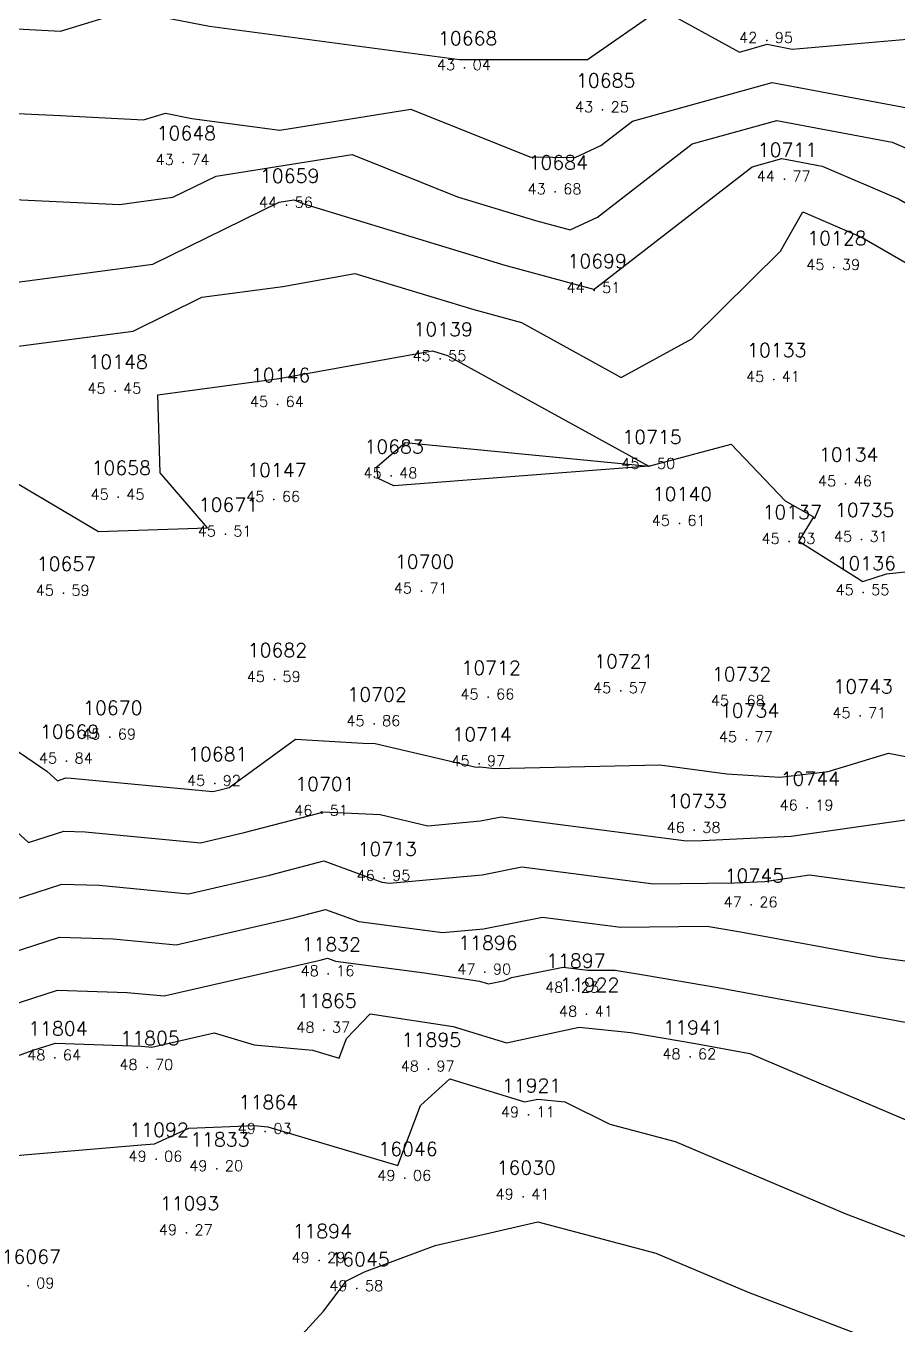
# Model space of a CAD drawing. Header units: millimetres. Extents: x 1412565 to 1412813, y 4931476 to 4931699.
# Drawn here: x 1412641.79 to 1412658.15, y 4931641.42 to 4931665.79 of the extents above; entities that cross this region are included whole.
import ezdxf
from ezdxf.enums import TextEntityAlignment as Align

# ---------------------------------------------------------------- set-up
doc = ezdxf.new("R2010")
doc.units = ezdxf.units.MM
for name, color, linetype in [('CIVIL', 50, 'Continuous'), ('CIVIL-DRAW', 80, 'Continuous'), ('CIVIL-NONAME', 130, 'Continuous'), ('CIVIL-TEXT', 240, 'Continuous'), ('CIVIL-Z', 50, 'Continuous'), ('Tcontours0', 7, 'Continuous'), ('Tcontours1', 7, 'Continuous'), ('Tcontours2', 7, 'Continuous')]:
    doc.layers.add(name, color=color, linetype=linetype)
doc.styles.add('CIVILCADMAIN', font='TXT.SHX')
doc.styles.get("Standard").update_dxf_attribs({"font": 'arial.ttf'})

# ---------------------------------------------------------------- blocks, each defined once
blk = doc.blocks.new('CIVIL-ZZ')
at = {"layer": 'CIVIL-DRAW'}
blk.add_point((0, 0), dxfattribs=at)
at = {"layer": 'CIVIL-NONAME'}
blk.add_attdef('NAME', text='', height=1.8, dxfattribs=at).set_placement((0, 2.1), align=Align.CENTER)
at = {"layer": 'CIVIL-TEXT', "flags": 8}
blk.add_attdef('TEXT', text='', height=2, dxfattribs=at).set_placement((0.2, -3.3), align=Align.CENTER)
at = {"layer": 'CIVIL-Z'}
blk.add_attdef('Z1', text='', height=1.6, dxfattribs=at).set_placement((-0.75, -0.225), align=Align.RIGHT)
blk.add_attdef('Z2', (0.75, -0.225), '', height=1.6, dxfattribs=at)

msp = doc.modelspace()

# ---------------------------------------------------------------- linework, layer by layer
at = {"layer": 'Tcontours0', "elevation": 45}
msp.add_lwpolyline([(1412640.968, 4931659.695), (1412643.797, 4931660.069), (1412645.088, 4931660.705), (1412646.611, 4931660.906), (1412647.96, 4931661.15), (1412650.195, 4931660.471), (1412651.088, 4931660.227), (1412652.96, 4931659.197), (1412654.285, 4931659.921), (1412655.948, 4931661.569), (1412656.365, 4931662.304), (1412657.481, 4931661.824), (1412659.851, 4931660.452), (1412660.35, 4931660.357), (1412660.731, 4931660.113), (1412661.638, 4931658.782), (1412662.057, 4931658.55), (1412662.209, 4931656.901), (1412664.342, 4931656.4), (1412665.002, 4931656.525), (1412666.48, 4931656.916), (1412666.95, 4931656.367)], dxfattribs=at)
at = {"layer": 'Tcontours1'}
for points, elevation in [([(1412637.64, 4931665.952), (1412642.434, 4931665.693), (1412643.704, 4931666.086), (1412645.231, 4931665.786), (1412649.925, 4931665.164), (1412650.048, 4931665.165), (1412650.151, 4931665.161), (1412652.323, 4931665.163), (1412653.697, 4931666.114), (1412655.177, 4931665.303), (1412655.699, 4931665.449), (1412656.167, 4931665.36), (1412660.196, 4931665.709), (1412661.005, 4931665.36), (1412661.902, 4931664.869), (1412663.786, 4931665.113), (1412665.229, 4931666.148)], 43), ([(1412638.521, 4931662.678), (1412643.543, 4931662.445), (1412644.545, 4931662.578), (1412645.355, 4931662.976), (1412647.911, 4931663.381), (1412649.887, 4931662.589), (1412651.35, 4931662.144), (1412652.001, 4931661.967), (1412652.515, 4931662.202), (1412654.293, 4931663.579), (1412655.88, 4931664.02), (1412658.044, 4931663.613), (1412658.842, 4931663.269), (1412659.758, 4931662.739), (1412661.198, 4931662.465), (1412662.3, 4931661.76), (1412662.545, 4931661.401), (1412664.163, 4931660.504), (1412664.354, 4931660.373), (1412665.342, 4931660.8), (1412666.439, 4931661.163), (1412666.959, 4931661.251)], 44), ([(1412639.076, 4931653.923), (1412642.182, 4931651.807), (1412642.377, 4931651.63), (1412642.537, 4931651.682), (1412642.634, 4931651.678), (1412645.293, 4931651.427), (1412645.406, 4931651.452), (1412645.603, 4931651.504), (1412646.847, 4931652.411), (1412648.109, 4931652.338), (1412648.344, 4931652.328), (1412650.236, 4931651.884), (1412650.292, 4931651.889), (1412650.313, 4931651.894), (1412650.586, 4931651.859), (1412653.683, 4931651.929), (1412654.94, 4931651.759), (1412655.934, 4931651.699), (1412656.842, 4931651.805), (1412657.977, 4931652.145), (1412659.301, 4931651.894)], 46), ([(1412641.295, 4931649.316), (1412642.459, 4931649.692), (1412643.162, 4931649.668), (1412644.837, 4931649.509), (1412646.357, 4931649.859), (1412647.376, 4931650.126), (1412648.467, 4931649.726), (1412648.609, 4931649.707), (1412650.349, 4931649.863), (1412651.092, 4931650.013), (1412653.566, 4931649.695), (1412655.084, 4931649.714), (1412655.655, 4931649.742), (1412656.495, 4931649.862), (1412659.801, 4931649.412), (1412661.124, 4931649.724), (1412661.883, 4931649.273), (1412662.918, 4931649.265), (1412663.396, 4931649.009), (1412665.189, 4931649.006), (1412666.333, 4931648.794), (1412666.58, 4931648.909), (1412667.453, 4931648.863)], 47), ([(1412640.559, 4931647.114), (1412642.38, 4931647.703), (1412643.69, 4931647.657), (1412644.38, 4931647.592), (1412647.308, 4931648.265), (1412647.448, 4931648.302), (1412647.599, 4931648.247), (1412649.269, 4931648.028), (1412650.301, 4931647.87), (1412650.468, 4931647.819), (1412650.775, 4931647.885), (1412650.9, 4931647.937), (1412651.871, 4931648.133), (1412652.333, 4931648.073), (1412652.844, 4931648.079), (1412653.412, 4931647.981), (1412654.774, 4931647.749), (1412660.042, 4931646.776), (1412660.837, 4931646.439), (1412661.739, 4931646.096), (1412664.038, 4931645.524), (1412664.548, 4931645.154), (1412665.494, 4931644.63), (1412667.363, 4931644.867)], 48), ([(1412641.23, 4931644.564), (1412643.959, 4931644.801), (1412644.202, 4931644.817), (1412644.846, 4931645.11), (1412646.078, 4931645.159), (1412646.33, 4931645.136), (1412648.768, 4931644.412), (1412649.193, 4931645.537), (1412649.743, 4931646.036), (1412651.145, 4931645.604), (1412651.391, 4931645.657), (1412651.9, 4931645.605), (1412652.744, 4931645.185), (1412653.973, 4931644.86), (1412657.173, 4931643.502), (1412661.497, 4931641.856), (1412662.701, 4931640.092)], 49)]:
    msp.add_lwpolyline(points, dxfattribs=dict(at, elevation=elevation))
at = {"layer": 'Tcontours2'}
for points, elevation in [([(1412637.684, 4931664.334), (1412642.437, 4931664.113), (1412643.992, 4931664.029), (1412644.404, 4931664.156), (1412644.899, 4931664.059), (1412646.55, 4931663.84), (1412649.009, 4931664.229), (1412651.242, 4931663.335), (1412652.093, 4931663.325), (1412652.578, 4931663.547), (1412653.171, 4931664.006), (1412655.79, 4931664.734), (1412659.358, 4931664.063), (1412659.523, 4931663.992), (1412659.712, 4931663.883), (1412660.442, 4931663.744), (1412661.515, 4931663.559), (1412662.526, 4931662.918), (1412663.291, 4931662.432), (1412663.574, 4931662.236), (1412663.68, 4931662.282), (1412666.604, 4931663.251), (1412666.988, 4931663.172)], 43.5), ([(1412641.241, 4931660.936), (1412644.171, 4931661.323), (1412646.538, 4931662.489), (1412646.812, 4931662.532), (1412647.024, 4931662.447), (1412650.773, 4931661.307), (1412652.441, 4931660.852), (1412652.451, 4931660.857), (1412655.414, 4931663.151), (1412655.971, 4931663.306), (1412656.73, 4931663.163), (1412658.162, 4931662.547), (1412659.805, 4931661.596), (1412660.774, 4931661.411), (1412661.515, 4931660.937), (1412662.092, 4931660.092), (1412663.42, 4931659.356), (1412663.487, 4931658.623), (1412664.435, 4931658.4), (1412666.273, 4931658.748), (1412666.407, 4931658.783), (1412667.039, 4931658.293)], 44.5), ([(1412641.492, 4931657.288), (1412643.152, 4931656.307), (1412645.195, 4931656.375), (1412644.307, 4931657.408), (1412644.263, 4931658.874), (1412646.532, 4931659.175), (1412649.415, 4931659.695), (1412649.618, 4931659.634), (1412649.699, 4931659.612), (1412653.48, 4931657.53), (1412655.024, 4931657.945), (1412656.038, 4931656.88), (1412656.564, 4931656.583), (1412656.295, 4931656.125), (1412657.494, 4931655.368), (1412657.936, 4931655.51), (1412659.157, 4931655.645)], 45.5), ([(1412648.374, 4931657.518), (1412648.903, 4931657.979), (1412653.48, 4931657.53), (1412648.69, 4931657.162), (1412648.396, 4931657.301), (1412648.374, 4931657.518)], 45.5), ([(1412641.031, 4931651.205), (1412641.836, 4931650.473), (1412642.498, 4931650.687), (1412642.898, 4931650.673), (1412645.065, 4931650.468), (1412645.882, 4931650.656), (1412647.306, 4931651.029), (1412647.33, 4931651.047), (1412647.355, 4931651.046), (1412648.432, 4931650.997), (1412649.327, 4931650.787), (1412650.32, 4931650.876), (1412650.703, 4931650.953), (1412654.182, 4931650.505), (1412654.476, 4931650.509), (1412656.146, 4931650.593), (1412658.6, 4931650.942)], 46.5), ([(1412640.754, 4931648.159), (1412642.42, 4931648.698), (1412643.426, 4931648.663), (1412644.608, 4931648.551), (1412646.832, 4931649.062), (1412647.412, 4931649.214), (1412648.033, 4931648.986), (1412649.604, 4931648.781), (1412650.377, 4931648.85), (1412651.482, 4931649.073), (1412652.95, 4931648.884), (1412654.571, 4931648.904), (1412654.755, 4931648.872), (1412655.197, 4931648.797), (1412657.78, 4931648.32), (1412660.701, 4931647.922)], 47.5), ([(1412640.433, 4931646.044), (1412641.943, 4931646.58), (1412642.341, 4931646.708), (1412643.954, 4931646.652), (1412644.151, 4931646.633), (1412645.319, 4931646.902), (1412646.072, 4931646.674), (1412647.163, 4931646.576), (1412647.666, 4931646.426), (1412647.805, 4931646.792), (1412648.249, 4931647.259), (1412649.806, 4931647.019), (1412650.807, 4931646.711), (1412652.17, 4931647.007), (1412653.141, 4931646.907), (1412654.351, 4931646.701), (1412655.371, 4931646.513), (1412659.005, 4931644.97), (1412663.127, 4931643.402), (1412663.807, 4931643.232), (1412664.309, 4931642.869), (1412665.055, 4931641.716), (1412666.429, 4931642.346), (1412667.086, 4931642.535)], 48.5), ([(1412645.832, 4931639.994), (1412647.373, 4931641.679), (1412647.804, 4931642.246), (1412648.138, 4931642.418), (1412649.468, 4931642.909), (1412651.393, 4931643.354), (1412653.609, 4931642.768), (1412655.342, 4931642.033), (1412657.682, 4931641.142)], 49.5)]:
    msp.add_lwpolyline(points, dxfattribs=dict(at, elevation=elevation))

# ---------------------------------------------------------------- block references
at = {"layer": 'CIVIL'}
ref = msp.add_blockref('CIVIL-ZZ', (1412655.69, 4931665.52, 42.95), dxfattribs=dict(at, xscale=0.2, yscale=0.2))
ref.add_attrib('Z2', '95', (1412655.84, 4931665.475), dxfattribs={"layer": 'CIVIL-Z', "height": 0.2, "style": 'CIVILCADMAIN'})
ref.add_attrib('Z1', '42', (1412655.17, 4931665.475), dxfattribs={"layer": 'CIVIL-Z', "height": 0.2, "style": 'CIVILCADMAIN'})
ref.add_attrib('NAME', '10703', (1412655.19, 4931665.94), dxfattribs={"layer": 'CIVIL-NONAME', "height": 0.26, "style": 'CIVILCADMAIN'})
ref = msp.add_blockref('CIVIL-ZZ', (1412650.02, 4931665.01, 43.04), dxfattribs=dict(at, xscale=0.2, yscale=0.2))
ref.add_attrib('Z2', '04', (1412650.17, 4931664.965), dxfattribs={"layer": 'CIVIL-Z', "height": 0.2, "style": 'CIVILCADMAIN'})
ref.add_attrib('Z1', '43', (1412649.5, 4931664.965), dxfattribs={"layer": 'CIVIL-Z', "height": 0.2, "style": 'CIVILCADMAIN'})
ref.add_attrib('NAME', '10668', (1412649.52, 4931665.43), dxfattribs={"layer": 'CIVIL-NONAME', "height": 0.26, "style": 'CIVILCADMAIN'})
ref = msp.add_blockref('CIVIL-ZZ', (1412652.61, 4931664.22, 43.25), dxfattribs=dict(at, xscale=0.2, yscale=0.2))
ref.add_attrib('Z2', '25', (1412652.76, 4931664.175), dxfattribs={"layer": 'CIVIL-Z', "height": 0.2, "style": 'CIVILCADMAIN'})
ref.add_attrib('Z1', '43', (1412652.09, 4931664.175), dxfattribs={"layer": 'CIVIL-Z', "height": 0.2, "style": 'CIVILCADMAIN'})
ref.add_attrib('NAME', '10685', (1412652.11, 4931664.64), dxfattribs={"layer": 'CIVIL-NONAME', "height": 0.26, "style": 'CIVILCADMAIN'})
ref = msp.add_blockref('CIVIL-ZZ', (1412644.74, 4931663.23, 43.74), dxfattribs=dict(at, xscale=0.2, yscale=0.2))
ref.add_attrib('Z2', '74', (1412644.89, 4931663.185), dxfattribs={"layer": 'CIVIL-Z', "height": 0.2, "style": 'CIVILCADMAIN'})
ref.add_attrib('Z1', '43', (1412644.22, 4931663.185), dxfattribs={"layer": 'CIVIL-Z', "height": 0.2, "style": 'CIVILCADMAIN'})
ref.add_attrib('NAME', '10648', (1412644.24, 4931663.65), dxfattribs={"layer": 'CIVIL-NONAME', "height": 0.26, "style": 'CIVILCADMAIN'})
ref = msp.add_blockref('CIVIL-ZZ', (1412656.02, 4931662.92, 44.77), dxfattribs=dict(at, xscale=0.2, yscale=0.2))
ref.add_attrib('Z2', '77', (1412656.17, 4931662.875), dxfattribs={"layer": 'CIVIL-Z', "height": 0.2, "style": 'CIVILCADMAIN'})
ref.add_attrib('Z1', '44', (1412655.5, 4931662.875), dxfattribs={"layer": 'CIVIL-Z', "height": 0.2, "style": 'CIVILCADMAIN'})
ref.add_attrib('NAME', '10711', (1412655.52, 4931663.34), dxfattribs={"layer": 'CIVIL-NONAME', "height": 0.26, "style": 'CIVILCADMAIN'})
ref = msp.add_blockref('CIVIL-ZZ', (1412651.72, 4931662.68, 43.68), dxfattribs=dict(at, xscale=0.2, yscale=0.2))
ref.add_attrib('Z2', '68', (1412651.87, 4931662.635), dxfattribs={"layer": 'CIVIL-Z', "height": 0.2, "style": 'CIVILCADMAIN'})
ref.add_attrib('Z1', '43', (1412651.2, 4931662.635), dxfattribs={"layer": 'CIVIL-Z', "height": 0.2, "style": 'CIVILCADMAIN'})
ref.add_attrib('NAME', '10684', (1412651.22, 4931663.1), dxfattribs={"layer": 'CIVIL-NONAME', "height": 0.26, "style": 'CIVILCADMAIN'})
ref = msp.add_blockref('CIVIL-ZZ', (1412646.68, 4931662.43, 44.56), dxfattribs=dict(at, xscale=0.2, yscale=0.2))
ref.add_attrib('Z2', '56', (1412646.83, 4931662.385), dxfattribs={"layer": 'CIVIL-Z', "height": 0.2, "style": 'CIVILCADMAIN'})
ref.add_attrib('Z1', '44', (1412646.16, 4931662.385), dxfattribs={"layer": 'CIVIL-Z', "height": 0.2, "style": 'CIVILCADMAIN'})
ref.add_attrib('NAME', '10659', (1412646.18, 4931662.85), dxfattribs={"layer": 'CIVIL-NONAME', "height": 0.26, "style": 'CIVILCADMAIN'})
ref = msp.add_blockref('CIVIL-ZZ', (1412656.95, 4931661.26, 45.39), dxfattribs=dict(at, xscale=0.2, yscale=0.2))
ref.add_attrib('Z2', '39', (1412657.1, 4931661.215), dxfattribs={"layer": 'CIVIL-Z', "height": 0.2, "style": 'CIVILCADMAIN'})
ref.add_attrib('Z1', '45', (1412656.43, 4931661.215), dxfattribs={"layer": 'CIVIL-Z', "height": 0.2, "style": 'CIVILCADMAIN'})
ref.add_attrib('NAME', '10128', (1412656.45, 4931661.68), dxfattribs={"layer": 'CIVIL-NONAME', "height": 0.26, "style": 'CIVILCADMAIN'})
ref = msp.add_blockref('CIVIL-ZZ', (1412652.45, 4931660.83, 44.51), dxfattribs=dict(at, xscale=0.2, yscale=0.2))
ref.add_attrib('Z2', '51', (1412652.6, 4931660.785), dxfattribs={"layer": 'CIVIL-Z', "height": 0.2, "style": 'CIVILCADMAIN'})
ref.add_attrib('Z1', '44', (1412651.93, 4931660.785), dxfattribs={"layer": 'CIVIL-Z', "height": 0.2, "style": 'CIVILCADMAIN'})
ref.add_attrib('NAME', '10699', (1412651.95, 4931661.25), dxfattribs={"layer": 'CIVIL-NONAME', "height": 0.26, "style": 'CIVILCADMAIN'})
ref = msp.add_blockref('CIVIL-ZZ', (1412649.56, 4931659.55, 45.55), dxfattribs=dict(at, xscale=0.2, yscale=0.2))
ref.add_attrib('Z2', '55', (1412649.71, 4931659.505), dxfattribs={"layer": 'CIVIL-Z', "height": 0.2, "style": 'CIVILCADMAIN'})
ref.add_attrib('Z1', '45', (1412649.04, 4931659.505), dxfattribs={"layer": 'CIVIL-Z', "height": 0.2, "style": 'CIVILCADMAIN'})
ref.add_attrib('NAME', '10139', (1412649.06, 4931659.97), dxfattribs={"layer": 'CIVIL-NONAME', "height": 0.26, "style": 'CIVILCADMAIN'})
ref = msp.add_blockref('CIVIL-ZZ', (1412655.82, 4931659.16, 45.41), dxfattribs=dict(at, xscale=0.2, yscale=0.2))
ref.add_attrib('Z2', '41', (1412655.97, 4931659.115), dxfattribs={"layer": 'CIVIL-Z', "height": 0.2, "style": 'CIVILCADMAIN'})
ref.add_attrib('Z1', '45', (1412655.3, 4931659.115), dxfattribs={"layer": 'CIVIL-Z', "height": 0.2, "style": 'CIVILCADMAIN'})
ref.add_attrib('NAME', '10133', (1412655.32, 4931659.58), dxfattribs={"layer": 'CIVIL-NONAME', "height": 0.26, "style": 'CIVILCADMAIN'})
ref = msp.add_blockref('CIVIL-ZZ', (1412643.46, 4931658.94, 45.45), dxfattribs=dict(at, xscale=0.2, yscale=0.2))
ref.add_attrib('Z2', '45', (1412643.61, 4931658.895), dxfattribs={"layer": 'CIVIL-Z', "height": 0.2, "style": 'CIVILCADMAIN'})
ref.add_attrib('Z1', '45', (1412642.94, 4931658.895), dxfattribs={"layer": 'CIVIL-Z', "height": 0.2, "style": 'CIVILCADMAIN'})
ref.add_attrib('NAME', '10148', (1412642.96, 4931659.36), dxfattribs={"layer": 'CIVIL-NONAME', "height": 0.26, "style": 'CIVILCADMAIN'})
ref = msp.add_blockref('CIVIL-ZZ', (1412646.51, 4931658.69, 45.64), dxfattribs=dict(at, xscale=0.2, yscale=0.2))
ref.add_attrib('Z2', '64', (1412646.66, 4931658.645), dxfattribs={"layer": 'CIVIL-Z', "height": 0.2, "style": 'CIVILCADMAIN'})
ref.add_attrib('Z1', '45', (1412645.99, 4931658.645), dxfattribs={"layer": 'CIVIL-Z', "height": 0.2, "style": 'CIVILCADMAIN'})
ref.add_attrib('NAME', '10146', (1412646.01, 4931659.11), dxfattribs={"layer": 'CIVIL-NONAME', "height": 0.26, "style": 'CIVILCADMAIN'})
ref = msp.add_blockref('CIVIL-ZZ', (1412648.64, 4931657.35, 45.48), dxfattribs=dict(at, xscale=0.2, yscale=0.2))
ref.add_attrib('Z2', '48', (1412648.79, 4931657.305), dxfattribs={"layer": 'CIVIL-Z', "height": 0.2, "style": 'CIVILCADMAIN'})
ref.add_attrib('Z1', '45', (1412648.12, 4931657.305), dxfattribs={"layer": 'CIVIL-Z', "height": 0.2, "style": 'CIVILCADMAIN'})
ref.add_attrib('NAME', '10683', (1412648.14, 4931657.77), dxfattribs={"layer": 'CIVIL-NONAME', "height": 0.26, "style": 'CIVILCADMAIN'})
ref = msp.add_blockref('CIVIL-ZZ', (1412653.48, 4931657.53, 45.5), dxfattribs=dict(at, xscale=0.2, yscale=0.2))
ref.add_attrib('Z2', '50', (1412653.63, 4931657.485), dxfattribs={"layer": 'CIVIL-Z', "height": 0.2, "style": 'CIVILCADMAIN'})
ref.add_attrib('Z1', '45', (1412652.96, 4931657.485), dxfattribs={"layer": 'CIVIL-Z', "height": 0.2, "style": 'CIVILCADMAIN'})
ref.add_attrib('NAME', '10715', (1412652.98, 4931657.95), dxfattribs={"layer": 'CIVIL-NONAME', "height": 0.26, "style": 'CIVILCADMAIN'})
ref = msp.add_blockref('CIVIL-ZZ', (1412657.17, 4931657.2, 45.46), dxfattribs=dict(at, xscale=0.2, yscale=0.2))
ref.add_attrib('Z2', '46', (1412657.32, 4931657.155), dxfattribs={"layer": 'CIVIL-Z', "height": 0.2, "style": 'CIVILCADMAIN'})
ref.add_attrib('Z1', '45', (1412656.65, 4931657.155), dxfattribs={"layer": 'CIVIL-Z', "height": 0.2, "style": 'CIVILCADMAIN'})
ref.add_attrib('NAME', '10134', (1412656.67, 4931657.62), dxfattribs={"layer": 'CIVIL-NONAME', "height": 0.26, "style": 'CIVILCADMAIN'})
ref = msp.add_blockref('CIVIL-ZZ', (1412643.52, 4931656.95, 45.45), dxfattribs=dict(at, xscale=0.2, yscale=0.2))
ref.add_attrib('Z2', '45', (1412643.67, 4931656.905), dxfattribs={"layer": 'CIVIL-Z', "height": 0.2, "style": 'CIVILCADMAIN'})
ref.add_attrib('Z1', '45', (1412643, 4931656.905), dxfattribs={"layer": 'CIVIL-Z', "height": 0.2, "style": 'CIVILCADMAIN'})
ref.add_attrib('NAME', '10658', (1412643.02, 4931657.37), dxfattribs={"layer": 'CIVIL-NONAME', "height": 0.26, "style": 'CIVILCADMAIN'})
ref = msp.add_blockref('CIVIL-ZZ', (1412646.44, 4931656.91, 45.66), dxfattribs=dict(at, xscale=0.2, yscale=0.2))
ref.add_attrib('Z2', '66', (1412646.59, 4931656.865), dxfattribs={"layer": 'CIVIL-Z', "height": 0.2, "style": 'CIVILCADMAIN'})
ref.add_attrib('Z1', '45', (1412645.92, 4931656.865), dxfattribs={"layer": 'CIVIL-Z', "height": 0.2, "style": 'CIVILCADMAIN'})
ref.add_attrib('NAME', '10147', (1412645.94, 4931657.33), dxfattribs={"layer": 'CIVIL-NONAME', "height": 0.26, "style": 'CIVILCADMAIN'})
ref = msp.add_blockref('CIVIL-ZZ', (1412654.05, 4931656.46, 45.61), dxfattribs=dict(at, xscale=0.2, yscale=0.2))
ref.add_attrib('Z2', '61', (1412654.2, 4931656.415), dxfattribs={"layer": 'CIVIL-Z', "height": 0.2, "style": 'CIVILCADMAIN'})
ref.add_attrib('Z1', '45', (1412653.53, 4931656.415), dxfattribs={"layer": 'CIVIL-Z', "height": 0.2, "style": 'CIVILCADMAIN'})
ref.add_attrib('NAME', '10140', (1412653.55, 4931656.88), dxfattribs={"layer": 'CIVIL-NONAME', "height": 0.26, "style": 'CIVILCADMAIN'})
ref = msp.add_blockref('CIVIL-ZZ', (1412645.53, 4931656.26, 45.51), dxfattribs=dict(at, xscale=0.2, yscale=0.2))
ref.add_attrib('Z2', '51', (1412645.68, 4931656.215), dxfattribs={"layer": 'CIVIL-Z', "height": 0.2, "style": 'CIVILCADMAIN'})
ref.add_attrib('Z1', '45', (1412645.01, 4931656.215), dxfattribs={"layer": 'CIVIL-Z', "height": 0.2, "style": 'CIVILCADMAIN'})
ref.add_attrib('NAME', '10671', (1412645.03, 4931656.68), dxfattribs={"layer": 'CIVIL-NONAME', "height": 0.26, "style": 'CIVILCADMAIN'})
ref = msp.add_blockref('CIVIL-ZZ', (1412656.11, 4931656.12, 45.53), dxfattribs=dict(at, xscale=0.2, yscale=0.2))
ref.add_attrib('Z2', '53', (1412656.26, 4931656.075), dxfattribs={"layer": 'CIVIL-Z', "height": 0.2, "style": 'CIVILCADMAIN'})
ref.add_attrib('Z1', '45', (1412655.59, 4931656.075), dxfattribs={"layer": 'CIVIL-Z', "height": 0.2, "style": 'CIVILCADMAIN'})
ref.add_attrib('NAME', '10137', (1412655.61, 4931656.54), dxfattribs={"layer": 'CIVIL-NONAME', "height": 0.26, "style": 'CIVILCADMAIN'})
ref = msp.add_blockref('CIVIL-ZZ', (1412657.47, 4931656.16, 45.31), dxfattribs=dict(at, xscale=0.2, yscale=0.2))
ref.add_attrib('Z2', '31', (1412657.62, 4931656.115), dxfattribs={"layer": 'CIVIL-Z', "height": 0.2, "style": 'CIVILCADMAIN'})
ref.add_attrib('Z1', '45', (1412656.95, 4931656.115), dxfattribs={"layer": 'CIVIL-Z', "height": 0.2, "style": 'CIVILCADMAIN'})
ref.add_attrib('NAME', '10735', (1412656.97, 4931656.58), dxfattribs={"layer": 'CIVIL-NONAME', "height": 0.26, "style": 'CIVILCADMAIN'})
ref = msp.add_blockref('CIVIL-ZZ', (1412642.49, 4931655.15, 45.59), dxfattribs=dict(at, xscale=0.2, yscale=0.2))
ref.add_attrib('Z2', '59', (1412642.64, 4931655.105), dxfattribs={"layer": 'CIVIL-Z', "height": 0.2, "style": 'CIVILCADMAIN'})
ref.add_attrib('Z1', '45', (1412641.97, 4931655.105), dxfattribs={"layer": 'CIVIL-Z', "height": 0.2, "style": 'CIVILCADMAIN'})
ref.add_attrib('NAME', '10657', (1412641.99, 4931655.57), dxfattribs={"layer": 'CIVIL-NONAME', "height": 0.26, "style": 'CIVILCADMAIN'})
ref = msp.add_blockref('CIVIL-ZZ', (1412649.21, 4931655.19, 45.71), dxfattribs=dict(at, xscale=0.2, yscale=0.2))
ref.add_attrib('Z2', '71', (1412649.36, 4931655.145), dxfattribs={"layer": 'CIVIL-Z', "height": 0.2, "style": 'CIVILCADMAIN'})
ref.add_attrib('Z1', '45', (1412648.69, 4931655.145), dxfattribs={"layer": 'CIVIL-Z', "height": 0.2, "style": 'CIVILCADMAIN'})
ref.add_attrib('NAME', '10700', (1412648.71, 4931655.61), dxfattribs={"layer": 'CIVIL-NONAME', "height": 0.26, "style": 'CIVILCADMAIN'})
ref = msp.add_blockref('CIVIL-ZZ', (1412657.5, 4931655.16, 45.55), dxfattribs=dict(at, xscale=0.2, yscale=0.2))
ref.add_attrib('Z2', '55', (1412657.65, 4931655.115), dxfattribs={"layer": 'CIVIL-Z', "height": 0.2, "style": 'CIVILCADMAIN'})
ref.add_attrib('Z1', '45', (1412656.98, 4931655.115), dxfattribs={"layer": 'CIVIL-Z', "height": 0.2, "style": 'CIVILCADMAIN'})
ref.add_attrib('NAME', '10136', (1412657, 4931655.58), dxfattribs={"layer": 'CIVIL-NONAME', "height": 0.26, "style": 'CIVILCADMAIN'})
ref = msp.add_blockref('CIVIL-ZZ', (1412646.45, 4931653.53, 45.59), dxfattribs=dict(at, xscale=0.2, yscale=0.2))
ref.add_attrib('Z2', '59', (1412646.6, 4931653.485), dxfattribs={"layer": 'CIVIL-Z', "height": 0.2, "style": 'CIVILCADMAIN'})
ref.add_attrib('Z1', '45', (1412645.93, 4931653.485), dxfattribs={"layer": 'CIVIL-Z', "height": 0.2, "style": 'CIVILCADMAIN'})
ref.add_attrib('NAME', '10682', (1412645.95, 4931653.95), dxfattribs={"layer": 'CIVIL-NONAME', "height": 0.26, "style": 'CIVILCADMAIN'})
ref = msp.add_blockref('CIVIL-ZZ', (1412650.46, 4931653.2, 45.66), dxfattribs=dict(at, xscale=0.2, yscale=0.2))
ref.add_attrib('Z2', '66', (1412650.61, 4931653.155), dxfattribs={"layer": 'CIVIL-Z', "height": 0.2, "style": 'CIVILCADMAIN'})
ref.add_attrib('Z1', '45', (1412649.94, 4931653.155), dxfattribs={"layer": 'CIVIL-Z', "height": 0.2, "style": 'CIVILCADMAIN'})
ref.add_attrib('NAME', '10712', (1412649.96, 4931653.62), dxfattribs={"layer": 'CIVIL-NONAME', "height": 0.26, "style": 'CIVILCADMAIN'})
ref = msp.add_blockref('CIVIL-ZZ', (1412652.95, 4931653.32, 45.57), dxfattribs=dict(at, xscale=0.2, yscale=0.2))
ref.add_attrib('Z2', '57', (1412653.1, 4931653.275), dxfattribs={"layer": 'CIVIL-Z', "height": 0.2, "style": 'CIVILCADMAIN'})
ref.add_attrib('Z1', '45', (1412652.43, 4931653.275), dxfattribs={"layer": 'CIVIL-Z', "height": 0.2, "style": 'CIVILCADMAIN'})
ref.add_attrib('NAME', '10721', (1412652.45, 4931653.74), dxfattribs={"layer": 'CIVIL-NONAME', "height": 0.26, "style": 'CIVILCADMAIN'})
ref = msp.add_blockref('CIVIL-ZZ', (1412655.16, 4931653.08, 45.68), dxfattribs=dict(at, xscale=0.2, yscale=0.2))
ref.add_attrib('Z2', '68', (1412655.31, 4931653.035), dxfattribs={"layer": 'CIVIL-Z', "height": 0.2, "style": 'CIVILCADMAIN'})
ref.add_attrib('Z1', '45', (1412654.64, 4931653.035), dxfattribs={"layer": 'CIVIL-Z', "height": 0.2, "style": 'CIVILCADMAIN'})
ref.add_attrib('NAME', '10732', (1412654.66, 4931653.5), dxfattribs={"layer": 'CIVIL-NONAME', "height": 0.26, "style": 'CIVILCADMAIN'})
ref = msp.add_blockref('CIVIL-ZZ', (1412648.32, 4931652.7, 45.86), dxfattribs=dict(at, xscale=0.2, yscale=0.2))
ref.add_attrib('Z2', '86', (1412648.47, 4931652.655), dxfattribs={"layer": 'CIVIL-Z', "height": 0.2, "style": 'CIVILCADMAIN'})
ref.add_attrib('Z1', '45', (1412647.8, 4931652.655), dxfattribs={"layer": 'CIVIL-Z', "height": 0.2, "style": 'CIVILCADMAIN'})
ref.add_attrib('NAME', '10702', (1412647.82, 4931653.12), dxfattribs={"layer": 'CIVIL-NONAME', "height": 0.26, "style": 'CIVILCADMAIN'})
ref = msp.add_blockref('CIVIL-ZZ', (1412657.44, 4931652.85, 45.71), dxfattribs=dict(at, xscale=0.2, yscale=0.2))
ref.add_attrib('Z2', '71', (1412657.59, 4931652.805), dxfattribs={"layer": 'CIVIL-Z', "height": 0.2, "style": 'CIVILCADMAIN'})
ref.add_attrib('Z1', '45', (1412656.92, 4931652.805), dxfattribs={"layer": 'CIVIL-Z', "height": 0.2, "style": 'CIVILCADMAIN'})
ref.add_attrib('NAME', '10743', (1412656.94, 4931653.27), dxfattribs={"layer": 'CIVIL-NONAME', "height": 0.26, "style": 'CIVILCADMAIN'})
ref = msp.add_blockref('CIVIL-ZZ', (1412643.36, 4931652.45, 45.69), dxfattribs=dict(at, xscale=0.2, yscale=0.2))
ref.add_attrib('Z2', '69', (1412643.51, 4931652.405), dxfattribs={"layer": 'CIVIL-Z', "height": 0.2, "style": 'CIVILCADMAIN'})
ref.add_attrib('Z1', '45', (1412642.84, 4931652.405), dxfattribs={"layer": 'CIVIL-Z', "height": 0.2, "style": 'CIVILCADMAIN'})
ref.add_attrib('NAME', '10670', (1412642.86, 4931652.87), dxfattribs={"layer": 'CIVIL-NONAME', "height": 0.26, "style": 'CIVILCADMAIN'})
ref = msp.add_blockref('CIVIL-ZZ', (1412655.31, 4931652.4, 45.77), dxfattribs=dict(at, xscale=0.2, yscale=0.2))
ref.add_attrib('Z2', '77', (1412655.46, 4931652.355), dxfattribs={"layer": 'CIVIL-Z', "height": 0.2, "style": 'CIVILCADMAIN'})
ref.add_attrib('Z1', '45', (1412654.79, 4931652.355), dxfattribs={"layer": 'CIVIL-Z', "height": 0.2, "style": 'CIVILCADMAIN'})
ref.add_attrib('NAME', '10734', (1412654.81, 4931652.82), dxfattribs={"layer": 'CIVIL-NONAME', "height": 0.26, "style": 'CIVILCADMAIN'})
ref = msp.add_blockref('CIVIL-ZZ', (1412642.55, 4931652, 45.84), dxfattribs=dict(at, xscale=0.2, yscale=0.2))
ref.add_attrib('Z2', '84', (1412642.7, 4931651.955), dxfattribs={"layer": 'CIVIL-Z', "height": 0.2, "style": 'CIVILCADMAIN'})
ref.add_attrib('Z1', '45', (1412642.03, 4931651.955), dxfattribs={"layer": 'CIVIL-Z', "height": 0.2, "style": 'CIVILCADMAIN'})
ref.add_attrib('NAME', '10669', (1412642.05, 4931652.42), dxfattribs={"layer": 'CIVIL-NONAME', "height": 0.26, "style": 'CIVILCADMAIN'})
ref = msp.add_blockref('CIVIL-ZZ', (1412650.29, 4931651.95, 45.97), dxfattribs=dict(at, xscale=0.2, yscale=0.2))
ref.add_attrib('Z2', '97', (1412650.44, 4931651.905), dxfattribs={"layer": 'CIVIL-Z', "height": 0.2, "style": 'CIVILCADMAIN'})
ref.add_attrib('Z1', '45', (1412649.77, 4931651.905), dxfattribs={"layer": 'CIVIL-Z', "height": 0.2, "style": 'CIVILCADMAIN'})
ref.add_attrib('NAME', '10714', (1412649.79, 4931652.37), dxfattribs={"layer": 'CIVIL-NONAME', "height": 0.26, "style": 'CIVILCADMAIN'})
ref = msp.add_blockref('CIVIL-ZZ', (1412645.33, 4931651.58, 45.92), dxfattribs=dict(at, xscale=0.2, yscale=0.2))
ref.add_attrib('Z2', '92', (1412645.48, 4931651.535), dxfattribs={"layer": 'CIVIL-Z', "height": 0.2, "style": 'CIVILCADMAIN'})
ref.add_attrib('Z1', '45', (1412644.81, 4931651.535), dxfattribs={"layer": 'CIVIL-Z', "height": 0.2, "style": 'CIVILCADMAIN'})
ref.add_attrib('NAME', '10681', (1412644.83, 4931652), dxfattribs={"layer": 'CIVIL-NONAME', "height": 0.26, "style": 'CIVILCADMAIN'})
ref = msp.add_blockref('CIVIL-ZZ', (1412647.34, 4931651.02, 46.51), dxfattribs=dict(at, xscale=0.2, yscale=0.2))
ref.add_attrib('Z2', '51', (1412647.49, 4931650.975), dxfattribs={"layer": 'CIVIL-Z', "height": 0.2, "style": 'CIVILCADMAIN'})
ref.add_attrib('Z1', '46', (1412646.82, 4931650.975), dxfattribs={"layer": 'CIVIL-Z', "height": 0.2, "style": 'CIVILCADMAIN'})
ref.add_attrib('NAME', '10701', (1412646.84, 4931651.44), dxfattribs={"layer": 'CIVIL-NONAME', "height": 0.26, "style": 'CIVILCADMAIN'})
ref = msp.add_blockref('CIVIL-ZZ', (1412656.45, 4931651.12, 46.19), dxfattribs=dict(at, xscale=0.2, yscale=0.2))
ref.add_attrib('Z2', '19', (1412656.6, 4931651.075), dxfattribs={"layer": 'CIVIL-Z', "height": 0.2, "style": 'CIVILCADMAIN'})
ref.add_attrib('Z1', '46', (1412655.93, 4931651.075), dxfattribs={"layer": 'CIVIL-Z', "height": 0.2, "style": 'CIVILCADMAIN'})
ref.add_attrib('NAME', '10744', (1412655.95, 4931651.54), dxfattribs={"layer": 'CIVIL-NONAME', "height": 0.26, "style": 'CIVILCADMAIN'})
ref = msp.add_blockref('CIVIL-ZZ', (1412654.33, 4931650.7, 46.38), dxfattribs=dict(at, xscale=0.2, yscale=0.2))
ref.add_attrib('Z2', '38', (1412654.48, 4931650.655), dxfattribs={"layer": 'CIVIL-Z', "height": 0.2, "style": 'CIVILCADMAIN'})
ref.add_attrib('Z1', '46', (1412653.81, 4931650.655), dxfattribs={"layer": 'CIVIL-Z', "height": 0.2, "style": 'CIVILCADMAIN'})
ref.add_attrib('NAME', '10733', (1412653.83, 4931651.12), dxfattribs={"layer": 'CIVIL-NONAME', "height": 0.26, "style": 'CIVILCADMAIN'})
ref = msp.add_blockref('CIVIL-ZZ', (1412648.51, 4931649.8, 46.95), dxfattribs=dict(at, xscale=0.2, yscale=0.2))
ref.add_attrib('Z2', '95', (1412648.66, 4931649.755), dxfattribs={"layer": 'CIVIL-Z', "height": 0.2, "style": 'CIVILCADMAIN'})
ref.add_attrib('Z1', '46', (1412647.99, 4931649.755), dxfattribs={"layer": 'CIVIL-Z', "height": 0.2, "style": 'CIVILCADMAIN'})
ref.add_attrib('NAME', '10713', (1412648.01, 4931650.22), dxfattribs={"layer": 'CIVIL-NONAME', "height": 0.26, "style": 'CIVILCADMAIN'})
ref = msp.add_blockref('CIVIL-ZZ', (1412655.4, 4931649.3, 47.26), dxfattribs=dict(at, xscale=0.2, yscale=0.2))
ref.add_attrib('Z2', '26', (1412655.55, 4931649.255), dxfattribs={"layer": 'CIVIL-Z', "height": 0.2, "style": 'CIVILCADMAIN'})
ref.add_attrib('Z1', '47', (1412654.88, 4931649.255), dxfattribs={"layer": 'CIVIL-Z', "height": 0.2, "style": 'CIVILCADMAIN'})
ref.add_attrib('NAME', '10745', (1412654.9, 4931649.72), dxfattribs={"layer": 'CIVIL-NONAME', "height": 0.26, "style": 'CIVILCADMAIN'})
ref = msp.add_blockref('CIVIL-ZZ', (1412650.4, 4931648.04, 47.9), dxfattribs=dict(at, xscale=0.2, yscale=0.2))
ref.add_attrib('Z2', '90', (1412650.55, 4931647.995), dxfattribs={"layer": 'CIVIL-Z', "height": 0.2, "style": 'CIVILCADMAIN'})
ref.add_attrib('Z1', '47', (1412649.88, 4931647.995), dxfattribs={"layer": 'CIVIL-Z', "height": 0.2, "style": 'CIVILCADMAIN'})
ref.add_attrib('NAME', '11896', (1412649.9, 4931648.46), dxfattribs={"layer": 'CIVIL-NONAME', "height": 0.26, "style": 'CIVILCADMAIN'})
ref = msp.add_blockref('CIVIL-ZZ', (1412647.46, 4931648.01, 48.16), dxfattribs=dict(at, xscale=0.2, yscale=0.2))
ref.add_attrib('Z2', '16', (1412647.61, 4931647.965), dxfattribs={"layer": 'CIVIL-Z', "height": 0.2, "style": 'CIVILCADMAIN'})
ref.add_attrib('Z1', '48', (1412646.94, 4931647.965), dxfattribs={"layer": 'CIVIL-Z', "height": 0.2, "style": 'CIVILCADMAIN'})
ref.add_attrib('NAME', '11832', (1412646.96, 4931648.43), dxfattribs={"layer": 'CIVIL-NONAME', "height": 0.26, "style": 'CIVILCADMAIN'})
ref = msp.add_blockref('CIVIL-ZZ', (1412652.05, 4931647.7, 48.23), dxfattribs=dict(at, xscale=0.2, yscale=0.2))
ref.add_attrib('Z2', '23', (1412652.2, 4931647.655), dxfattribs={"layer": 'CIVIL-Z', "height": 0.2, "style": 'CIVILCADMAIN'})
ref.add_attrib('Z1', '48', (1412651.53, 4931647.655), dxfattribs={"layer": 'CIVIL-Z', "height": 0.2, "style": 'CIVILCADMAIN'})
ref.add_attrib('NAME', '11897', (1412651.55, 4931648.12), dxfattribs={"layer": 'CIVIL-NONAME', "height": 0.26, "style": 'CIVILCADMAIN'})
ref = msp.add_blockref('CIVIL-ZZ', (1412652.31, 4931647.25, 48.41), dxfattribs=dict(at, xscale=0.2, yscale=0.2))
ref.add_attrib('Z2', '41', (1412652.46, 4931647.205), dxfattribs={"layer": 'CIVIL-Z', "height": 0.2, "style": 'CIVILCADMAIN'})
ref.add_attrib('Z1', '48', (1412651.79, 4931647.205), dxfattribs={"layer": 'CIVIL-Z', "height": 0.2, "style": 'CIVILCADMAIN'})
ref.add_attrib('NAME', '11922', (1412651.81, 4931647.67), dxfattribs={"layer": 'CIVIL-NONAME', "height": 0.26, "style": 'CIVILCADMAIN'})
ref = msp.add_blockref('CIVIL-ZZ', (1412647.38, 4931646.95, 48.37), dxfattribs=dict(at, xscale=0.2, yscale=0.2))
ref.add_attrib('Z2', '37', (1412647.53, 4931646.905), dxfattribs={"layer": 'CIVIL-Z', "height": 0.2, "style": 'CIVILCADMAIN'})
ref.add_attrib('Z1', '48', (1412646.86, 4931646.905), dxfattribs={"layer": 'CIVIL-Z', "height": 0.2, "style": 'CIVILCADMAIN'})
ref.add_attrib('NAME', '11865', (1412646.88, 4931647.37), dxfattribs={"layer": 'CIVIL-NONAME', "height": 0.26, "style": 'CIVILCADMAIN'})
ref = msp.add_blockref('CIVIL-ZZ', (1412642.33, 4931646.43, 48.64), dxfattribs=dict(at, xscale=0.2, yscale=0.2))
ref.add_attrib('Z2', '64', (1412642.48, 4931646.385), dxfattribs={"layer": 'CIVIL-Z', "height": 0.2, "style": 'CIVILCADMAIN'})
ref.add_attrib('Z1', '48', (1412641.81, 4931646.385), dxfattribs={"layer": 'CIVIL-Z', "height": 0.2, "style": 'CIVILCADMAIN'})
ref.add_attrib('NAME', '11804', (1412641.83, 4931646.85), dxfattribs={"layer": 'CIVIL-NONAME', "height": 0.26, "style": 'CIVILCADMAIN'})
ref = msp.add_blockref('CIVIL-ZZ', (1412654.25, 4931646.45, 48.62), dxfattribs=dict(at, xscale=0.2, yscale=0.2))
ref.add_attrib('Z2', '62', (1412654.4, 4931646.405), dxfattribs={"layer": 'CIVIL-Z', "height": 0.2, "style": 'CIVILCADMAIN'})
ref.add_attrib('Z1', '48', (1412653.73, 4931646.405), dxfattribs={"layer": 'CIVIL-Z', "height": 0.2, "style": 'CIVILCADMAIN'})
ref.add_attrib('NAME', '11941', (1412653.75, 4931646.87), dxfattribs={"layer": 'CIVIL-NONAME', "height": 0.26, "style": 'CIVILCADMAIN'})
ref = msp.add_blockref('CIVIL-ZZ', (1412644.06, 4931646.25, 48.7), dxfattribs=dict(at, xscale=0.2, yscale=0.2))
ref.add_attrib('Z2', '70', (1412644.21, 4931646.205), dxfattribs={"layer": 'CIVIL-Z', "height": 0.2, "style": 'CIVILCADMAIN'})
ref.add_attrib('Z1', '48', (1412643.54, 4931646.205), dxfattribs={"layer": 'CIVIL-Z', "height": 0.2, "style": 'CIVILCADMAIN'})
ref.add_attrib('NAME', '11805', (1412643.56, 4931646.67), dxfattribs={"layer": 'CIVIL-NONAME', "height": 0.26, "style": 'CIVILCADMAIN'})
ref = msp.add_blockref('CIVIL-ZZ', (1412649.34, 4931646.22, 48.97), dxfattribs=dict(at, xscale=0.2, yscale=0.2))
ref.add_attrib('Z2', '97', (1412649.49, 4931646.175), dxfattribs={"layer": 'CIVIL-Z', "height": 0.2, "style": 'CIVILCADMAIN'})
ref.add_attrib('Z1', '48', (1412648.82, 4931646.175), dxfattribs={"layer": 'CIVIL-Z', "height": 0.2, "style": 'CIVILCADMAIN'})
ref.add_attrib('NAME', '11895', (1412648.84, 4931646.64), dxfattribs={"layer": 'CIVIL-NONAME', "height": 0.26, "style": 'CIVILCADMAIN'})
ref = msp.add_blockref('CIVIL-ZZ', (1412651.22, 4931645.36, 49.11), dxfattribs=dict(at, xscale=0.2, yscale=0.2))
ref.add_attrib('Z2', '11', (1412651.37, 4931645.315), dxfattribs={"layer": 'CIVIL-Z', "height": 0.2, "style": 'CIVILCADMAIN'})
ref.add_attrib('Z1', '49', (1412650.7, 4931645.315), dxfattribs={"layer": 'CIVIL-Z', "height": 0.2, "style": 'CIVILCADMAIN'})
ref.add_attrib('NAME', '11921', (1412650.72, 4931645.78), dxfattribs={"layer": 'CIVIL-NONAME', "height": 0.26, "style": 'CIVILCADMAIN'})
ref = msp.add_blockref('CIVIL-ZZ', (1412646.28, 4931645.05, 49.03), dxfattribs=dict(at, xscale=0.2, yscale=0.2))
ref.add_attrib('Z2', '03', (1412646.43, 4931645.005), dxfattribs={"layer": 'CIVIL-Z', "height": 0.2, "style": 'CIVILCADMAIN'})
ref.add_attrib('Z1', '49', (1412645.76, 4931645.005), dxfattribs={"layer": 'CIVIL-Z', "height": 0.2, "style": 'CIVILCADMAIN'})
ref.add_attrib('NAME', '11864', (1412645.78, 4931645.47), dxfattribs={"layer": 'CIVIL-NONAME', "height": 0.26, "style": 'CIVILCADMAIN'})
ref = msp.add_blockref('CIVIL-ZZ', (1412644.23, 4931644.53, 49.06), dxfattribs=dict(at, xscale=0.2, yscale=0.2))
ref.add_attrib('Z2', '06', (1412644.38, 4931644.485), dxfattribs={"layer": 'CIVIL-Z', "height": 0.2, "style": 'CIVILCADMAIN'})
ref.add_attrib('Z1', '49', (1412643.71, 4931644.485), dxfattribs={"layer": 'CIVIL-Z', "height": 0.2, "style": 'CIVILCADMAIN'})
ref.add_attrib('NAME', '11092', (1412643.73, 4931644.95), dxfattribs={"layer": 'CIVIL-NONAME', "height": 0.26, "style": 'CIVILCADMAIN'})
ref = msp.add_blockref('CIVIL-ZZ', (1412645.37, 4931644.35, 49.2), dxfattribs=dict(at, xscale=0.2, yscale=0.2))
ref.add_attrib('Z2', '20', (1412645.52, 4931644.305), dxfattribs={"layer": 'CIVIL-Z', "height": 0.2, "style": 'CIVILCADMAIN'})
ref.add_attrib('Z1', '49', (1412644.85, 4931644.305), dxfattribs={"layer": 'CIVIL-Z', "height": 0.2, "style": 'CIVILCADMAIN'})
ref.add_attrib('NAME', '11833', (1412644.87, 4931644.77), dxfattribs={"layer": 'CIVIL-NONAME', "height": 0.26, "style": 'CIVILCADMAIN'})
ref = msp.add_blockref('CIVIL-ZZ', (1412648.9, 4931644.17, 49.06), dxfattribs=dict(at, xscale=0.2, yscale=0.2))
ref.add_attrib('Z2', '06', (1412649.05, 4931644.125), dxfattribs={"layer": 'CIVIL-Z', "height": 0.2, "style": 'CIVILCADMAIN'})
ref.add_attrib('Z1', '49', (1412648.38, 4931644.125), dxfattribs={"layer": 'CIVIL-Z', "height": 0.2, "style": 'CIVILCADMAIN'})
ref.add_attrib('NAME', '16046', (1412648.4, 4931644.59), dxfattribs={"layer": 'CIVIL-NONAME', "height": 0.26, "style": 'CIVILCADMAIN'})
ref = msp.add_blockref('CIVIL-ZZ', (1412651.12, 4931643.82, 49.41), dxfattribs=dict(at, xscale=0.2, yscale=0.2))
ref.add_attrib('Z2', '41', (1412651.27, 4931643.775), dxfattribs={"layer": 'CIVIL-Z', "height": 0.2, "style": 'CIVILCADMAIN'})
ref.add_attrib('Z1', '49', (1412650.6, 4931643.775), dxfattribs={"layer": 'CIVIL-Z', "height": 0.2, "style": 'CIVILCADMAIN'})
ref.add_attrib('NAME', '16030', (1412650.62, 4931644.24), dxfattribs={"layer": 'CIVIL-NONAME', "height": 0.26, "style": 'CIVILCADMAIN'})
ref = msp.add_blockref('CIVIL-ZZ', (1412644.8, 4931643.15, 49.27), dxfattribs=dict(at, xscale=0.2, yscale=0.2))
ref.add_attrib('Z2', '27', (1412644.95, 4931643.105), dxfattribs={"layer": 'CIVIL-Z', "height": 0.2, "style": 'CIVILCADMAIN'})
ref.add_attrib('Z1', '49', (1412644.28, 4931643.105), dxfattribs={"layer": 'CIVIL-Z', "height": 0.2, "style": 'CIVILCADMAIN'})
ref.add_attrib('NAME', '11093', (1412644.3, 4931643.57), dxfattribs={"layer": 'CIVIL-NONAME', "height": 0.26, "style": 'CIVILCADMAIN'})
ref = msp.add_blockref('CIVIL-ZZ', (1412647.29, 4931642.63, 49.29), dxfattribs=dict(at, xscale=0.2, yscale=0.2))
ref.add_attrib('Z2', '29', (1412647.44, 4931642.585), dxfattribs={"layer": 'CIVIL-Z', "height": 0.2, "style": 'CIVILCADMAIN'})
ref.add_attrib('Z1', '49', (1412646.77, 4931642.585), dxfattribs={"layer": 'CIVIL-Z', "height": 0.2, "style": 'CIVILCADMAIN'})
ref.add_attrib('NAME', '11894', (1412646.79, 4931643.05), dxfattribs={"layer": 'CIVIL-NONAME', "height": 0.26, "style": 'CIVILCADMAIN'})
ref = msp.add_blockref('CIVIL-ZZ', (1412641.83, 4931642.15, 49.09), dxfattribs=dict(at, xscale=0.2, yscale=0.2))
ref.add_attrib('Z2', '09', (1412641.98, 4931642.105), dxfattribs={"layer": 'CIVIL-Z', "height": 0.2, "style": 'CIVILCADMAIN'})
ref.add_attrib('Z1', '49', (1412641.31, 4931642.105), dxfattribs={"layer": 'CIVIL-Z', "height": 0.2, "style": 'CIVILCADMAIN'})
ref.add_attrib('NAME', '16067', (1412641.33, 4931642.57), dxfattribs={"layer": 'CIVIL-NONAME', "height": 0.26, "style": 'CIVILCADMAIN'})
ref = msp.add_blockref('CIVIL-ZZ', (1412648, 4931642.1, 49.58), dxfattribs=dict(at, xscale=0.2, yscale=0.2))
ref.add_attrib('Z2', '58', (1412648.15, 4931642.055), dxfattribs={"layer": 'CIVIL-Z', "height": 0.2, "style": 'CIVILCADMAIN'})
ref.add_attrib('Z1', '49', (1412647.48, 4931642.055), dxfattribs={"layer": 'CIVIL-Z', "height": 0.2, "style": 'CIVILCADMAIN'})
ref.add_attrib('NAME', '16045', (1412647.5, 4931642.52), dxfattribs={"layer": 'CIVIL-NONAME', "height": 0.26, "style": 'CIVILCADMAIN'})

doc.saveas('drawing.dxf')
